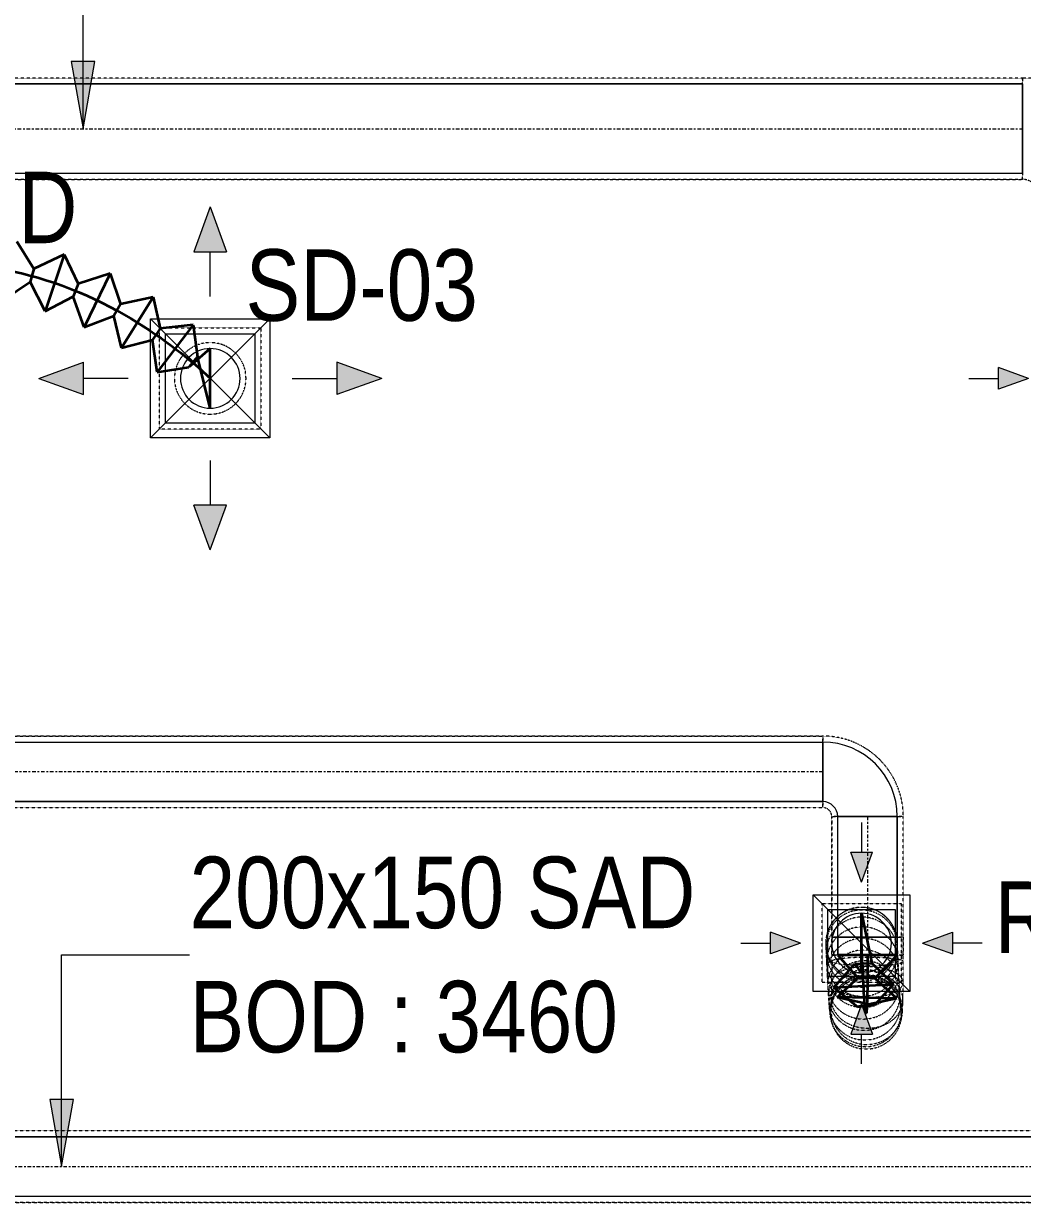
# Model space of a CAD drawing. Header units: inches. Extents: x -83664 to 20107, y -47222 to 19398.
# Drawn here: x 5247 to 8598, y -18159 to -14205 of the extents above; entities that cross this region are included whole.
import ezdxf

# ---------------------------------------------------------------- set-up
doc = ezdxf.new("R2010")
doc.units = ezdxf.units.IN
doc.header["$MEASUREMENT"] = 0
doc.linetypes.add('Center', pattern=[29.999999, 12, -6, 6, -6])
doc.linetypes.add('Hidden 0_50', pattern=[1.0584, 0.5292, -0.5292])
for name, color, linetype, lineweight in [('A-DETL-GENF', 7, 'Continuous', 9), ('G-ANNO-TEXT', 7, 'Continuous', 9), ('M-HVAC-CDFF', 7, 'Continuous', 9), ('M-HVAC-DUCT-CNTR', 7, 'Center', 9), ('M-HVAC-DUCT-IDEN', 7, 'Continuous', 18)]:
    doc.layers.add(name, color=color, linetype=linetype, lineweight=lineweight)
doc.layers.add('M-HVAC-DUCT', color=7, linetype='Continuous', lineweight=9, true_color=0xffe97f)
doc.layers.add('M-HVAC-DUCT-PATT', color=7, linetype='Continuous', lineweight=35, true_color=0x007f00)
doc.styles.add('Arial Narrow_21', font='ARIALN.TTF', dxfattribs={"height": 240})

# ---------------------------------------------------------------- blocks, each defined once
blk = doc.blocks.new('GCE-AT-Supply Air Rectangular Diffuser - 300x300-6788639-FIRST FLOOR AC CONDITIONING LAYOUT - PART A')
at = {"layer": 'A-DETL-GENF', "true_color": 0xff7f00}
for points in [[(54.6, 425), (0, 575), (-54.6, 425)], [(-425, -54.6), (-425, 54.6), (-575, 0)], [(425, -54.6), (575, 0), (425, 54.6)], [(0, -575), (54.6, -425), (-54.6, -425)]]:
    blk.add_hatch(color=30, dxfattribs=at).paths.add_polyline_path(points)
at = {"layer": 'A-DETL-GENF', "color": 30, "true_color": 0xff7f00}
for p, q in [((0, 575), (-54.6, 425)), ((0, 575), (54.6, 425)), ((-54.6, 425), (54.6, 425)), ((0, 275), (0, 425)), ((-200, -200), (200, 200)), ((-200, 200), (200, -200)), ((-200, -200), (-200, 200)), ((-200, 200), (200, 200)), ((200, 200), (200, -200)), ((-575, 0), (-425, 54.6)), ((-425, -54.6), (-425, 54.6)), ((425, 54.6), (425, -54.6)), ((575, 0), (425, 54.6)), ((-575, 0), (-425, -54.6)), ((275, 0), (425, 0)), ((-275, 0), (-425, 0)), ((575, 0), (425, -54.6)), ((200, -200), (-200, -200)), ((0, -275), (0, -425)), ((54.6, -425), (-54.6, -425)), ((0, -575), (-54.6, -425)), ((0, -575), (54.6, -425))]:
    blk.add_line(p, q, dxfattribs=at)
blk = doc.blocks.new('M_Rectangular to Round Transition - Angle - 45 Degree-V76-FIRST FLOOR AC CONDITIONING LAYOUT - PART A')
at = {"layer": 'M-HVAC-DUCT', "color": 30, "true_color": 0xff7f00}
for p, q in [((151096.9, 83129.9), (151396.9, 83129.9)), ((151096.9, 82829.9), (151096.9, 83129.9)), ((151396.9, 83129.9), (151396.9, 82829.9)), ((151396.9, 82829.9), (151096.9, 82829.9))]:
    blk.add_line(p, q, dxfattribs=at)
for start, end in [(90, 180), (0, 90), (180, 270), (270, 0)]:
    blk.add_arc((151246.9, 82979.9), 100, start, end, dxfattribs=at)
blk = doc.blocks.new('M_Rectangular Elbow - Radius - 0_75 W-7332084-FIRST FLOOR AC CONDITIONING LAYOUT - PART A')
at = {"layer": 'M-HVAC-DUCT', "color": 6, "true_color": 0xff00ff}
for p, q in [((-100, 150), (100, 150)), ((100, 150), (-100, 150)), ((-150, 100), (-150, -100)), ((-150, -100), (-150, 100))]:
    blk.add_line(p, q, dxfattribs=at)
for radius in [50, 50, 250, 250]:
    blk.add_arc((-150, 150), radius, 270, 0, dxfattribs=at)
blk = doc.blocks.new('GCE-AT-Return Air Rectangular Diffuser - 225x225-V81-FIRST FLOOR AC CONDITIONING LAYOUT - PART A')
at = {"layer": 'A-DETL-GENF', "true_color": 0xff00ff}
for points in [[(0, 205), (36.4, 305), (-36.4, 305)], [(-305, -36.4), (-205, 0), (-305, 36.4)], [(305, -36.4), (305, 36.4), (205, 0)], [(36.4, -305), (0, -205), (-36.4, -305)]]:
    blk.add_hatch(color=6, dxfattribs=at).paths.add_polyline_path(points)
at = {"layer": 'A-DETL-GENF', "color": 6, "true_color": 0xff00ff}
for p, q in [((0, 405), (0, 305)), ((0, 205), (-36.4, 305)), ((-36.4, 305), (36.4, 305)), ((0, 205), (36.4, 305)), ((-162.5, 162.5), (162.5, 162.5)), ((-162.5, -162.5), (-162.5, 162.5)), ((-162.5, 162.5), (162.5, -162.5)), ((162.5, 162.5), (162.5, -162.5)), ((-205, 0), (-305, 36.4)), ((-305, -36.4), (-305, 36.4)), ((205, 0), (305, 36.4)), ((305, 36.4), (305, -36.4)), ((405, 0), (305, 0)), ((-405, 0), (-305, 0)), ((-205, 0), (-305, -36.4)), ((205, 0), (305, -36.4)), ((162.5, -162.5), (-162.5, -162.5)), ((0, -205), (-36.4, -305)), ((0, -205), (36.4, -305)), ((-36.4, -305), (36.4, -305)), ((0, -405), (0, -305))]:
    blk.add_line(p, q, dxfattribs=at)
blk = doc.blocks.new('M_Rectangular to Round Transition - Angle - 45 Degree-V62-FIRST FLOOR AC CONDITIONING LAYOUT - PART A')
at = {"layer": 'M-HVAC-DUCT', "color": 6, "true_color": 0xff00ff}
for p, q in [((0, 100), (60.4, 100)), ((60.4, 100), (0, 100)), ((0, 100), (0, -100)), ((0, -100), (0, 100)), ((60.4, 0), (60.4, 100)), ((60.4, 0), (60.4, 100)), ((60.4, -100), (60.4, 0)), ((60.4, -100), (60.4, 0)), ((0, -100), (60.4, -100)), ((60.4, -100), (0, -100))]:
    blk.add_line(p, q, dxfattribs=at)
blk = doc.blocks.new('M_Rectangular to Round Transition - Angle - 45 Degree-V82-FIRST FLOOR AC CONDITIONING LAYOUT - PART A')
at = {"layer": 'M-HVAC-DUCT', "color": 6, "true_color": 0xff00ff}
for p, q in [((159402.2, 81195.2), (159627.2, 81195.2)), ((159402.2, 80970.2), (159402.2, 81195.2)), ((159627.2, 81195.2), (159627.2, 80970.2)), ((159627.2, 80970.2), (159402.2, 80970.2))]:
    blk.add_line(p, q, dxfattribs=at)
for start, end in [(90, 180), (0, 90), (180, 270), (270, 0)]:
    blk.add_arc((159514.7, 81082.7), 100, start, end, dxfattribs=at)
blk = doc.blocks.new('TEMW-SMBZ-HO-BM-HVAC-00002_rvt-1-FIRST FLOOR AC CONDITIONING LAYOUT - PART A')
at = {"layer": 'M-HVAC-DUCT', "color": 6, "linetype": 'Hidden 0_50', "true_color": 0xff00ff}
for p, q in [((160054.3, 83985), (155214.3, 83985)), ((160054.3, 83985), (155214.3, 83985)), ((160054.3, 83645), (160054.3, 83985)), ((160054.3, 83985), (160054.3, 83645)), ((160054.3, 83985), (160054.3, 83645)), ((160054.3, 83645), (160054.3, 83985)), ((155214.3, 83645), (160054.3, 83645)), ((160054.3, 83645), (155214.3, 83645)), ((159384.7, 81777.3), (153296.8, 81777.3)), ((153296.8, 81777.3), (159384.7, 81777.3)), ((159384.7, 81777.3), (159384.7, 81537.3)), ((159384.7, 81537.3), (159384.7, 81777.3)), ((159384.7, 81777.3), (159384.7, 81537.3)), ((159384.7, 81537.3), (159384.7, 81777.3)), ((153296.8, 81537.3), (159384.7, 81537.3)), ((153296.8, 81537.3), (159384.7, 81537.3)), ((159414.7, 81507.3), (159654.7, 81507.3)), ((159654.7, 81507.3), (159414.7, 81507.3)), ((159414.7, 81507.3), (159414.7, 81102.3)), ((159414.7, 81102.3), (159414.7, 81507.3)), ((159414.7, 81507.3), (159654.7, 81507.3)), ((159654.7, 81507.3), (159414.7, 81507.3)), ((159654.7, 81102.3), (159654.7, 81507.3)), ((159654.7, 81102.3), (159654.7, 81507.3)), ((159382.2, 80950.2), (159382.2, 81215.2)), ((159382.2, 81215.2), (159647.2, 81215.2)), ((159647.2, 81215.2), (159647.2, 80950.2)), ((159394.8, 81077.7), (159395.1, 81069.5)), ((159414.7, 81102.3), (159654.7, 81102.3)), ((159654.7, 81102.3), (159414.7, 81102.3)), ((159414.7, 81102.3), (159414.7, 81042)), ((159414.7, 81042), (159414.7, 81102.3)), ((159414.7, 81102.3), (159654.7, 81102.3)), ((159654.7, 81102.3), (159414.7, 81102.3)), ((159634.9, 81079.4), (159634.6, 81087.6)), ((159635.9, 81057.6), (159634.9, 81079.6)), ((159654.7, 81102.3), (159654.7, 81042)), ((159654.7, 81042), (159654.7, 81102.3)), ((159395.1, 81069.3), (159396.1, 81047.4)), ((159396.1, 81047.1), (159397.5, 81015.3)), ((159414.7, 81042), (159414.7, 81021.6)), ((159654.7, 81042), (159414.7, 81042)), ((159654.7, 81042), (159414.7, 81042)), ((159414.7, 81042), (159534.7, 81042)), ((159414.7, 81042), (159534.7, 81042)), ((159534.7, 81042), (159654.7, 81042)), ((159534.7, 81042), (159654.7, 81042)), ((159637.3, 81026.1), (159635.8, 81057.9)), ((159654.7, 81021), (159654.7, 81042)), ((159397.5, 81015), (159399.3, 80977.4)), ((159414.7, 81021.6), (159414.4, 80953.5)), ((159639.1, 80989), (159637.3, 81026.5)), ((159654.4, 80951.3), (159654.7, 81021)), ((159399.4, 80976.9), (159401.5, 80937.5)), ((159641.1, 80950.2), (159639, 80989.5)), ((159647.2, 80950.2), (159382.2, 80950.2)), ((159401.5, 80936.6), (159403.8, 80899.4)), ((159414.4, 80953.7), (159413.4, 80895.3)), ((159643.3, 80914), (159641.1, 80951.1)), ((159645.5, 80884.6), (159643.2, 80915.5)), ((159653.4, 80890.3), (159654.4, 80951)), ((159403.9, 80897.8), (159406.2, 80866.7)), ((159413.4, 80877.9), (159411.7, 80867.1)), ((159413.5, 80897.4), (159412.1, 80864.9)), ((159644.8, 80883.6), (159642.8, 80890.1)), ((159647.4, 80867.7), (159645.2, 80888.4)), ((159651.9, 80853.9), (159653.3, 80888.3)), ((159406.5, 80862.9), (159408.8, 80841.8)), ((159648.6, 80828.9), (159650.6, 80840.9)), ((159413.4, 80819.5), (159415.6, 80812.4))]:
    blk.add_line(p, q, dxfattribs=at)
at = {"layer": 'M-HVAC-DUCT', "color": 6, "true_color": 0xff00ff}
for p, q in [((155214.3, 83965), (160054.3, 83965)), ((160054.3, 83965), (155214.3, 83965)), ((160054.3, 83965), (160054.3, 83665)), ((160054.3, 83665), (160054.3, 83965)), ((160054.3, 83665), (155214.3, 83665)), ((160054.3, 83665), (155214.3, 83665)), ((153296.8, 81757.3), (159384.7, 81757.3)), ((153296.8, 81757.3), (159384.7, 81757.3)), ((159384.7, 81557.3), (159384.7, 81757.3)), ((159384.7, 81757.3), (159384.7, 81557.3)), ((159384.7, 81557.3), (153296.8, 81557.3)), ((153296.8, 81557.3), (159384.7, 81557.3)), ((159634.7, 81507.3), (159434.7, 81507.3)), ((159434.7, 81507.3), (159634.7, 81507.3)), ((159434.7, 81102.3), (159434.7, 81507.3)), ((159434.7, 81102.3), (159434.7, 81507.3)), ((159634.7, 81507.3), (159634.7, 81102.3)), ((159634.7, 81102.3), (159634.7, 81507.3)), ((159634.7, 81102.3), (159434.7, 81102.3)), ((159434.7, 81102.3), (159634.7, 81102.3))]:
    blk.add_line(p, q, dxfattribs=at)
at = {"layer": 'M-HVAC-DUCT', "color": 30, "linetype": 'Hidden 0_50', "true_color": 0xff7f00}
for p, q in [((157160.2, 82807.3), (157160.2, 83147.3)), ((157160.2, 83147.3), (157500.2, 83147.3)), ((157500.2, 83147.3), (157500.2, 82807.3)), ((157500.2, 82807.3), (157160.2, 82807.3)), ((161827, 80452.8), (151347.6, 80452.8)), ((161827, 80452.8), (151347.6, 80452.8)), ((151347.6, 80212.8), (161827, 80212.8)), ((161827, 80212.8), (151347.6, 80212.8))]:
    blk.add_line(p, q, dxfattribs=at)
at = {"layer": 'M-HVAC-DUCT', "color": 30, "true_color": 0xff7f00}
for p, q in [((151347.6, 80432.8), (161827, 80432.8)), ((161827, 80432.8), (151347.6, 80432.8)), ((161827, 80232.8), (151347.6, 80232.8)), ((161827, 80232.8), (151347.6, 80232.8))]:
    blk.add_line(p, q, dxfattribs=at)
at = {"layer": 'M-HVAC-DUCT', "color": 6, "linetype": 'Hidden 0_50', "true_color": 0xff00ff}
for centre, radius, start, end in [((160054.3, 83590), 395, 0, 90), ((160054.3, 83590), 395, 0, 90), ((160054.3, 83590), 55, 0, 90), ((160054.3, 83590), 55, 0, 90), ((159384.7, 81507.3), 270, 0, 90), ((159384.7, 81507.3), 270, 0, 90), ((159384.7, 81507.3), 30, 0, 90), ((159384.7, 81507.3), 30, 0, 90), ((159514.7, 81082.7), 120, 358.6321, 178.6321), ((159514.7, 81082.7), 120, 90, 180), ((159514.7, 81082.7), 120, 0, 90), ((159514.7, 81082.7), 120, 178.6321, 358.6321), ((159514.7, 81082.7), 120, 180, 270), ((159514.7, 81082.7), 120, 270, 0)]:
    blk.add_arc(centre, radius, start, end, dxfattribs=at)
at = {"layer": 'M-HVAC-DUCT', "color": 30, "linetype": 'Hidden 0_50', "true_color": 0xff7f00}
for start, end in [(90, 180), (0, 90), (180, 270), (270, 0)]:
    blk.add_arc((157330.2, 82977.3), 120, start, end, dxfattribs=at)
at = {"layer": 'M-HVAC-DUCT', "color": 6, "linetype": 'Hidden 0_50', "true_color": 0xff00ff}
for points in [[(159634.7, 81079.8), (159634.9, 81090.3), (159632.7, 81111.3), (159621.2, 81140.8), (159602.5, 81166.4), (159577.9, 81186.3), (159548.9, 81199.1), (159517.6, 81204), (159486.1, 81200.6), (159456.5, 81189.2), (159430.9, 81170.5), (159411.1, 81145.9), (159398.2, 81116.9), (159395, 81096), (159394.7, 81085.5)], [(159635, 81071.6), (159635.2, 81082), (159633, 81102.9), (159621.6, 81132.3), (159602.9, 81157.7), (159578.2, 81177.4), (159549.3, 81190.1), (159518, 81195), (159486.5, 81191.6), (159456.9, 81180.3), (159431.3, 81161.7), (159411.4, 81137.2), (159398.6, 81108.4), (159395.3, 81087.7), (159395.1, 81077.3)], [(159635.9, 81049.8), (159636.2, 81060.1), (159633.9, 81080.6), (159622.5, 81109.6), (159603.9, 81134.7), (159579.2, 81154.1), (159550.3, 81166.7), (159519, 81171.4), (159487.5, 81168.1), (159457.9, 81156.8), (159432.3, 81138.5), (159412.4, 81114.3), (159399.5, 81085.9), (159396.3, 81065.4), (159396, 81055.2)], [(159637.4, 81018.1), (159637.6, 81028.3), (159635.4, 81048.7), (159624, 81077.3), (159605.4, 81102.1), (159580.7, 81121.3), (159551.8, 81133.7), (159520.5, 81138.4), (159488.9, 81135.1), (159459.4, 81124), (159433.8, 81105.8), (159413.8, 81081.9), (159401, 81053.7), (159397.7, 81033.5), (159397.4, 81023.3)], [(159394.7, 81085.5), (159394.5, 81075.1), (159396.7, 81054.1), (159408.2, 81024.5), (159426.8, 80998.9), (159451.5, 80979), (159480.5, 80966.2), (159511.8, 80961.3), (159543.3, 80964.7), (159572.9, 80976.1), (159598.4, 80994.8), (159618.3, 81019.5), (159631.2, 81048.5), (159634.4, 81069.3), (159634.7, 81079.8)], [(159395.1, 81077.3), (159394.8, 81066.9), (159397.1, 81046), (159408.5, 81016.7), (159427.2, 80991.2), (159451.8, 80971.5), (159480.8, 80958.8), (159512.1, 80953.9), (159543.6, 80957.3), (159573.2, 80968.7), (159598.8, 80987.2), (159618.7, 81011.7), (159631.5, 81040.5), (159634.7, 81061.2), (159635, 81071.6)], [(159639.2, 80980.7), (159639.4, 80990.8), (159637.2, 81011), (159625.8, 81039.5), (159607.2, 81064.2), (159582.5, 81083.3), (159553.6, 81095.6), (159522.3, 81100.2), (159490.8, 81096.9), (159461.2, 81085.8), (159435.6, 81067.8), (159415.7, 81043.9), (159402.8, 81015.9), (159399.5, 80995.8), (159399.3, 80985.7)], [(159396, 81055.2), (159395.8, 81044.9), (159398, 81024.3), (159409.4, 80995.4), (159428, 80970.3), (159452.7, 80950.9), (159481.7, 80938.3), (159513, 80933.6), (159544.5, 80936.9), (159574, 80948.1), (159599.6, 80966.5), (159619.5, 80990.7), (159632.4, 81019.1), (159635.7, 81039.5), (159635.9, 81049.8)], [(159641.2, 80941.4), (159641.5, 80951.5), (159639.3, 80971.7), (159627.9, 81000.2), (159609.3, 81024.8), (159584.6, 81044), (159555.7, 81056.2), (159524.4, 81060.9), (159492.9, 81057.5), (159463.3, 81046.5), (159437.7, 81028.4), (159417.8, 81004.5), (159404.9, 80976.5), (159401.6, 80956.4), (159401.3, 80946.3)], [(159654.7, 81021), (159654.7, 81022.2), (159651.9, 81024.5), (159639.8, 81027.9), (159620.5, 81030.7), (159595.4, 81033), (159566.1, 81034.4), (159534.7, 81034.9), (159503.3, 81034.5), (159474, 81033.3), (159448.9, 81031.2), (159429.6, 81028.4), (159417.5, 81025.1), (159414.7, 81022.8), (159414.7, 81021.6)], [(159397.4, 81023.3), (159397.2, 81013.2), (159399.4, 80992.8), (159410.8, 80964.2), (159429.4, 80939.4), (159454.1, 80920.1), (159483, 80907.7), (159514.3, 80903.1), (159545.8, 80906.4), (159575.4, 80917.5), (159601, 80935.7), (159620.9, 80959.6), (159633.8, 80987.7), (159637.1, 81008), (159637.4, 81018.1)], [(159643.5, 80904.2), (159643.8, 80914.4), (159641.5, 80934.7), (159630.1, 80963.4), (159611.5, 80988.1), (159586.8, 81007.4), (159557.9, 81019.7), (159526.6, 81024.4), (159495.1, 81021), (159465.5, 81009.8), (159439.9, 80991.6), (159420, 80967.6), (159407.1, 80939.5), (159403.9, 80919.3), (159403.6, 80909.1)], [(159645.8, 80873.2), (159646, 80883.5), (159643.8, 80904.1), (159632.4, 80933), (159613.7, 80958), (159589.1, 80977.5), (159560.1, 80989.9), (159528.8, 80994.6), (159497.3, 80991.2), (159467.7, 80979.9), (159442.1, 80961.5), (159422.3, 80937.3), (159409.4, 80908.8), (159406.2, 80888.3), (159405.9, 80878.1)], [(159654.4, 80951.3), (159654.4, 80955.8), (159651.6, 80964.7), (159639.6, 80977.4), (159620.3, 80988.4), (159595.2, 80996.9), (159566, 81002.3), (159534.5, 81004.4), (159503.1, 81002.9), (159473.8, 80998), (159448.7, 80989.9), (159429.3, 80979.3), (159417.2, 80966.9), (159414.4, 80958), (159414.4, 80953.5)], [(159414.7, 81021.6), (159414.7, 81020.4), (159417.5, 81018.1), (159429.6, 81014.8), (159448.9, 81011.9), (159474, 81009.7), (159503.3, 81008.2), (159534.7, 81007.7), (159566.1, 81008.1), (159595.4, 81009.4), (159620.5, 81011.5), (159639.8, 81014.3), (159651.9, 81017.5), (159654.7, 81019.8), (159654.7, 81021)], [(159399.3, 80985.7), (159399, 80975.6), (159401.2, 80955.4), (159412.6, 80926.9), (159431.2, 80902.2), (159455.9, 80883.1), (159484.8, 80870.8), (159516.1, 80866.1), (159547.6, 80869.5), (159577.2, 80880.6), (159602.8, 80898.6), (159622.7, 80922.5), (159635.6, 80950.4), (159638.9, 80970.6), (159639.2, 80980.7)], [(159648, 80852.3), (159648.3, 80862.7), (159646, 80883.6), (159634.5, 80913), (159615.8, 80938.4), (159591.2, 80958.1), (159562.2, 80970.7), (159530.9, 80975.5), (159499.4, 80972), (159469.8, 80960.5), (159444.3, 80941.9), (159424.4, 80917.3), (159411.6, 80888.4), (159408.4, 80867.6), (159408.1, 80857.2)], [(159650.1, 80845.5), (159650.3, 80856.1), (159648, 80877.1), (159636.5, 80906.8), (159617.7, 80932.4), (159592.9, 80952.3), (159563.9, 80965), (159532.6, 80969.8), (159501.1, 80966.3), (159471.6, 80954.8), (159446.1, 80935.9), (159426.3, 80911.1), (159413.6, 80882), (159410.4, 80861), (159410.2, 80850.5)], [(159652, 80857), (159652.1, 80867.2), (159649.7, 80887.5), (159638, 80916.2), (159619.1, 80941.1), (159594.2, 80960.3), (159565.1, 80972.7), (159533.8, 80977.3), (159502.3, 80973.9), (159472.9, 80962.7), (159447.5, 80944.5), (159427.8, 80920.5), (159415.2, 80892.2), (159412.2, 80872), (159412, 80861.8)], [(159653.4, 80890.8), (159653.5, 80899.2), (159650.9, 80915.8), (159639, 80939.3), (159619.9, 80959.6), (159594.9, 80975.4), (159565.7, 80985.5), (159534.3, 80989.3), (159502.9, 80986.5), (159473.5, 80977.4), (159448.2, 80962.5), (159428.8, 80942.8), (159416.4, 80919.7), (159413.5, 80903.2), (159413.4, 80894.8)], [(159401.3, 80946.3), (159401.1, 80936.2), (159403.3, 80916), (159414.7, 80887.5), (159433.3, 80862.8), (159458, 80843.7), (159486.9, 80831.4), (159518.2, 80826.8), (159549.7, 80830.1), (159579.3, 80841.2), (159604.9, 80859.3), (159624.8, 80883.2), (159637.7, 80911.1), (159641, 80931.3), (159641.2, 80941.4)], [(159414.4, 80953.5), (159414.3, 80948.9), (159417.1, 80940), (159429.1, 80927.3), (159448.4, 80916.4), (159473.5, 80907.9), (159502.8, 80902.4), (159534.2, 80900.4), (159565.6, 80901.9), (159594.9, 80906.8), (159620, 80914.8), (159639.4, 80925.4), (159651.5, 80937.9), (159654.3, 80946.7), (159654.4, 80951.3)], [(159403.6, 80909.1), (159403.3, 80898.9), (159405.6, 80878.6), (159416.9, 80849.9), (159435.6, 80825.2), (159460.2, 80806), (159489.2, 80793.6), (159520.5, 80789), (159552, 80792.3), (159581.6, 80803.5), (159607.2, 80821.7), (159627.1, 80845.7), (159639.9, 80873.8), (159643.2, 80894.1), (159643.5, 80904.2)], [(159405.9, 80878.1), (159405.6, 80867.8), (159407.9, 80847.2), (159419.3, 80818.3), (159438, 80793.2), (159462.6, 80773.8), (159491.6, 80761.3), (159522.9, 80756.6), (159554.4, 80760.1), (159584, 80771.4), (159609.5, 80789.8), (159629.4, 80814), (159642.3, 80842.5), (159645.5, 80862.9), (159645.8, 80873.2)], [(159413.4, 80894.8), (159413.4, 80886.5), (159416, 80869.8), (159427.9, 80846.3), (159447, 80826), (159472, 80810.3), (159501.2, 80800.2), (159532.5, 80796.4), (159564, 80799.1), (159593.3, 80808.3), (159618.6, 80823.2), (159638.1, 80842.9), (159650.4, 80865.9), (159653.3, 80882.5), (159653.4, 80890.8)], [(159408.1, 80857.2), (159407.9, 80846.8), (159410.2, 80825.9), (159421.6, 80796.6), (159440.3, 80771.2), (159465, 80751.5), (159494, 80738.8), (159525.3, 80734), (159556.8, 80737.5), (159586.4, 80749), (159611.9, 80767.6), (159631.8, 80792.3), (159644.6, 80821.1), (159647.8, 80841.9), (159648, 80852.3)], [(159410.2, 80850.5), (159410, 80840), (159412.4, 80818.9), (159423.9, 80789.3), (159442.7, 80763.6), (159467.4, 80743.8), (159496.4, 80731), (159527.8, 80726.2), (159559.2, 80729.7), (159588.7, 80741.3), (159614.3, 80760.1), (159634, 80784.9), (159646.7, 80814.1), (159649.9, 80835), (159650.1, 80845.5)], [(159412, 80861.8), (159411.9, 80851.6), (159414.3, 80831.2), (159426, 80802.5), (159444.9, 80777.7), (159469.8, 80758.4), (159498.8, 80746.1), (159530.2, 80741.4), (159561.7, 80744.8), (159591.1, 80756), (159616.5, 80774.2), (159636.2, 80798.3), (159648.7, 80826.5), (159651.8, 80846.8), (159652, 80857)]]:
    blk.add_open_spline(points, degree=3, dxfattribs=at)
at = {"layer": 'M-HVAC-DUCT-CNTR', "color": 6, "true_color": 0xff00ff}
for p, q in [((155214.3, 83815), (160054.3, 83815)), ((159384.7, 81657.3), (153296.8, 81657.3)), ((159534.7, 81507.3), (159534.7, 81102.3))]:
    blk.add_line(p, q, dxfattribs=at)
at = {"layer": 'M-HVAC-DUCT-CNTR', "color": 30, "true_color": 0xff7f00}
blk.add_line((151347.6, 80332.8), (161827, 80332.8), dxfattribs=at)
at = {"layer": 'M-HVAC-DUCT-CNTR', "color": 30, "linetype": 'Continuous', "lineweight": 35, "true_color": 0xff7f00}
blk.add_open_spline([(156201.2, 83395), (156354.6, 83395), (156315.2, 83396.3), (157013.7, 83295.4), (157330.2, 82977.3), (157330.2, 82977.3)], degree=3, knots=[0, 0, 0, 0, 1.509139, 2.787209, 5.575454, 5.575454, 5.575454, 5.575454], dxfattribs=at)
at = {"layer": 'M-HVAC-DUCT-CNTR', "color": 6, "linetype": 'Continuous', "lineweight": 35, "true_color": 0xff00ff}
blk.add_open_spline([(159534.7, 81042), (159534.7, 80582.8), (159514.7, 81082.7), (159514.7, 81082.7)], degree=3, dxfattribs=at)
at = {"layer": 'M-HVAC-DUCT-PATT', "color": 30, "true_color": 0xff7f00}
for p, q in [((156681.6, 83436.4), (156738.7, 83344.8)), ((156840, 83392.5), (156738.7, 83344.8)), ((156840, 83392.5), (156776, 83203)), ((156840, 83392.5), (156776, 83203)), ((156840, 83392.5), (156887.7, 83294.6)), ((156738.7, 83344.8), (156726.7, 83300.7)), ((156994.1, 83329.3), (156887.7, 83294.6)), ((156994.1, 83329.3), (156907.2, 83149.1)), ((156994.1, 83329.3), (156907.2, 83149.1)), ((156994.1, 83329.3), (157029.4, 83226.7)), ((156637.1, 83241.3), (156726.7, 83300.7)), ((156776, 83203), (156726.7, 83300.7)), ((156887.7, 83294.6), (156870.4, 83252.3)), ((156776, 83203), (156870.4, 83252.3)), ((156907.2, 83149.1), (156870.4, 83252.3)), ((157138.5, 83249.8), (157029.4, 83226.7)), ((157138.5, 83249.8), (157033.1, 83079.8)), ((157138.5, 83249.8), (157033.1, 83079.8)), ((157138.5, 83249.8), (157162.7, 83144.4)), ((157029.4, 83226.7), (157007.4, 83186.7)), ((156907.2, 83149.1), (157007.4, 83186.7)), ((157033.1, 83079.8), (157007.4, 83186.7)), ((157162.7, 83144.4), (157136.8, 83106.7)), ((157273.4, 83156.8), (157152.1, 82997.7)), ((157273.4, 83156.8), (157152.1, 82997.7)), ((157273.4, 83156.8), (157162.7, 83144.4)), ((157273.4, 83156.8), (157287.4, 83049.5)), ((157033.1, 83079.8), (157136.8, 83106.7)), ((157152.1, 82997.7), (157136.8, 83106.7)), ((157330.2, 83077.3), (157257.9, 83014.5)), ((157330.2, 82877.3), (157330.2, 83077.3)), ((157152.1, 82997.7), (157257.9, 83014.5)), ((157287.4, 83049.5), (157257.9, 83014.5)), ((157330.2, 82877.3), (157287.4, 83049.5))]:
    blk.add_line(p, q, dxfattribs=at)
at = {"layer": 'M-HVAC-DUCT-PATT', "color": 6, "true_color": 0xff00ff}
for p, q in [((159514.7, 80982.7), (159514.7, 81182.7)), ((159514.7, 81182.7), (159549.4, 81016)), ((159434.7, 81042), (159502.7, 80965.9)), ((159634.7, 81042), (159434.7, 81042)), ((159634.7, 81042), (159434.7, 81042)), ((159634.7, 81042), (159559.5, 80965.5)), ((159421.7, 80933.9), (159492.7, 81013.3)), ((159492.7, 81013.3), (159549.4, 81016)), ((159514.7, 80982.7), (159492.7, 81013.3)), ((159621.4, 80945.3), (159549.4, 81016)), ((159433.6, 80901), (159502.7, 80965.9)), ((159559.5, 80965.5), (159502.7, 80965.9)), ((159633.5, 80896.4), (159559.5, 80965.5)), ((159421.7, 80933.9), (159621.4, 80945.3)), ((159421.7, 80933.9), (159621.4, 80945.3)), ((159421.7, 80933.9), (159501.3, 80869.3)), ((159621.4, 80945.3), (159557.8, 80874.5)), ((159433.6, 80901), (159557.8, 80874.5)), ((159633.5, 80896.4), (159433.6, 80901)), ((159633.5, 80896.4), (159433.6, 80901)), ((159633.5, 80896.4), (159501.3, 80869.3)), ((159501.3, 80869.3), (159557.8, 80874.5))]:
    blk.add_line(p, q, dxfattribs=at)
at = {"layer": 'M-HVAC-CDFF', "color": 6, "linetype": 'Hidden 0_50', "lineweight": 9, "true_color": 0xff00ff}
for name, p in [('GCE-AT-Supply Air Rectangular Diffuser - 300x300-6788639-FIRST FLOOR AC CONDITIONING LAYOUT - PART A', (157330.2, 82977.3)), ('GCE-AT-Return Air Rectangular Diffuser - 225x225-V81-FIRST FLOOR AC CONDITIONING LAYOUT - PART A', (159514.7, 81082.7))]:
    blk.add_blockref(name, p, dxfattribs=at)
at = {"layer": 'M-HVAC-CDFF', "color": 6, "linetype": 'Hidden 0_50', "lineweight": 9, "true_color": 0xff00ff, "rotation": 180}
blk.add_blockref('GCE-AT-Return Air Rectangular Diffuser - 225x225-V81-FIRST FLOOR AC CONDITIONING LAYOUT - PART A', (160279.3, 82977.1), dxfattribs=at)
at = {"layer": 'M-HVAC-DUCT', "color": 6, "linetype": 'Hidden 0_50', "lineweight": 9, "true_color": 0xff00ff}
for name, p in [('M_Rectangular to Round Transition - Angle - 45 Degree-V76-FIRST FLOOR AC CONDITIONING LAYOUT - PART A', (6083.3, -2.6)), ('M_Rectangular to Round Transition - Angle - 45 Degree-V82-FIRST FLOOR AC CONDITIONING LAYOUT - PART A', (0, 0))]:
    blk.add_blockref(name, p, dxfattribs=at)
for name, p, rotation in [('M_Rectangular Elbow - Radius - 0_75 W-7332084-FIRST FLOOR AC CONDITIONING LAYOUT - PART A', (159534.7, 81657.3), 90), ('M_Rectangular to Round Transition - Angle - 45 Degree-V62-FIRST FLOOR AC CONDITIONING LAYOUT - PART A', (159534.7, 81102.3), 270)]:
    blk.add_blockref(name, p, dxfattribs=dict(at, rotation=rotation))
blk = doc.blocks.new('TEMW-SMBZ-HO-BM-HVAC-00002_rvt-2-FIRST FLOOR AC CONDITIONING LAYOUT - PART A')
at = {"layer": 'M-HVAC-DUCT', "color": 6, "linetype": 'Hidden 0_50', "true_color": 0xff00ff}
for p, q in [((160054.3, 83985), (155214.3, 83985)), ((160054.3, 83985), (155214.3, 83985)), ((160054.3, 83645), (160054.3, 83985)), ((160054.3, 83985), (160054.3, 83645)), ((160054.3, 83985), (160054.3, 83645)), ((160054.3, 83645), (160054.3, 83985)), ((155214.3, 83645), (160054.3, 83645)), ((160054.3, 83645), (155214.3, 83645)), ((159384.7, 81777.3), (153296.8, 81777.3)), ((153296.8, 81777.3), (159384.7, 81777.3)), ((159384.7, 81777.3), (159384.7, 81537.3)), ((159384.7, 81537.3), (159384.7, 81777.3)), ((159384.7, 81777.3), (159384.7, 81537.3)), ((159384.7, 81537.3), (159384.7, 81777.3)), ((153296.8, 81537.3), (159384.7, 81537.3)), ((153296.8, 81537.3), (159384.7, 81537.3)), ((159414.7, 81507.3), (159654.7, 81507.3)), ((159654.7, 81507.3), (159414.7, 81507.3)), ((159414.7, 81507.3), (159414.7, 81102.3)), ((159414.7, 81102.3), (159414.7, 81507.3)), ((159414.7, 81507.3), (159654.7, 81507.3)), ((159654.7, 81507.3), (159414.7, 81507.3)), ((159654.7, 81102.3), (159654.7, 81507.3)), ((159654.7, 81102.3), (159654.7, 81507.3)), ((159382.2, 80950.2), (159382.2, 81215.2)), ((159382.2, 81215.2), (159647.2, 81215.2)), ((159647.2, 81215.2), (159647.2, 80950.2)), ((159394.8, 81077.7), (159395.1, 81069.5)), ((159414.7, 81102.3), (159654.7, 81102.3)), ((159654.7, 81102.3), (159414.7, 81102.3)), ((159414.7, 81102.3), (159414.7, 81042)), ((159414.7, 81042), (159414.7, 81102.3)), ((159414.7, 81102.3), (159654.7, 81102.3)), ((159654.7, 81102.3), (159414.7, 81102.3)), ((159634.9, 81079.4), (159634.6, 81087.6)), ((159635.9, 81057.6), (159634.9, 81079.6)), ((159654.7, 81102.3), (159654.7, 81042)), ((159654.7, 81042), (159654.7, 81102.3)), ((159395.1, 81069.3), (159396.1, 81047.4)), ((159396.1, 81047.1), (159397.5, 81015.3)), ((159414.7, 81042), (159414.7, 81021.6)), ((159654.7, 81042), (159414.7, 81042)), ((159654.7, 81042), (159414.7, 81042)), ((159414.7, 81042), (159534.7, 81042)), ((159414.7, 81042), (159534.7, 81042)), ((159534.7, 81042), (159654.7, 81042)), ((159534.7, 81042), (159654.7, 81042)), ((159637.3, 81026.1), (159635.8, 81057.9)), ((159654.7, 81021), (159654.7, 81042)), ((159397.5, 81015), (159399.3, 80977.4)), ((159414.7, 81021.6), (159414.4, 80953.5)), ((159639.1, 80989), (159637.3, 81026.5)), ((159654.4, 80951.3), (159654.7, 81021)), ((159399.4, 80976.9), (159401.5, 80937.5)), ((159641.1, 80950.2), (159639, 80989.5)), ((159647.2, 80950.2), (159382.2, 80950.2)), ((159401.5, 80936.6), (159403.8, 80899.4)), ((159414.4, 80953.7), (159413.4, 80895.3)), ((159643.3, 80914), (159641.1, 80951.1)), ((159645.5, 80884.6), (159643.2, 80915.5)), ((159653.4, 80890.3), (159654.4, 80951)), ((159403.9, 80897.8), (159406.2, 80866.7)), ((159413.4, 80877.9), (159411.7, 80867.1)), ((159413.5, 80897.4), (159412.1, 80864.9)), ((159644.8, 80883.6), (159642.8, 80890.1)), ((159647.4, 80867.7), (159645.2, 80888.4)), ((159651.9, 80853.9), (159653.3, 80888.3)), ((159406.5, 80862.9), (159408.8, 80841.8)), ((159648.6, 80828.9), (159650.6, 80840.9)), ((159413.4, 80819.5), (159415.6, 80812.4))]:
    blk.add_line(p, q, dxfattribs=at)
at = {"layer": 'M-HVAC-DUCT', "color": 6, "true_color": 0xff00ff}
for p, q in [((155214.3, 83965), (160054.3, 83965)), ((160054.3, 83965), (155214.3, 83965)), ((160054.3, 83965), (160054.3, 83665)), ((160054.3, 83665), (160054.3, 83965)), ((160054.3, 83665), (155214.3, 83665)), ((160054.3, 83665), (155214.3, 83665)), ((153296.8, 81757.3), (159384.7, 81757.3)), ((153296.8, 81757.3), (159384.7, 81757.3)), ((159384.7, 81557.3), (159384.7, 81757.3)), ((159384.7, 81757.3), (159384.7, 81557.3)), ((159384.7, 81557.3), (153296.8, 81557.3)), ((153296.8, 81557.3), (159384.7, 81557.3)), ((159634.7, 81507.3), (159434.7, 81507.3)), ((159434.7, 81507.3), (159634.7, 81507.3)), ((159434.7, 81102.3), (159434.7, 81507.3)), ((159434.7, 81102.3), (159434.7, 81507.3)), ((159634.7, 81507.3), (159634.7, 81102.3)), ((159634.7, 81102.3), (159634.7, 81507.3)), ((159634.7, 81102.3), (159434.7, 81102.3)), ((159434.7, 81102.3), (159634.7, 81102.3))]:
    blk.add_line(p, q, dxfattribs=at)
at = {"layer": 'M-HVAC-DUCT', "color": 30, "linetype": 'Hidden 0_50', "true_color": 0xff7f00}
for p, q in [((157160.2, 82807.3), (157160.2, 83147.3)), ((157160.2, 83147.3), (157500.2, 83147.3)), ((157500.2, 83147.3), (157500.2, 82807.3)), ((157500.2, 82807.3), (157160.2, 82807.3)), ((161827, 80452.8), (151347.6, 80452.8)), ((161827, 80452.8), (151347.6, 80452.8)), ((151347.6, 80212.8), (161827, 80212.8)), ((161827, 80212.8), (151347.6, 80212.8))]:
    blk.add_line(p, q, dxfattribs=at)
at = {"layer": 'M-HVAC-DUCT', "color": 30, "true_color": 0xff7f00}
for p, q in [((151347.6, 80432.8), (161827, 80432.8)), ((161827, 80432.8), (151347.6, 80432.8)), ((161827, 80232.8), (151347.6, 80232.8)), ((161827, 80232.8), (151347.6, 80232.8))]:
    blk.add_line(p, q, dxfattribs=at)
at = {"layer": 'M-HVAC-DUCT', "color": 6, "linetype": 'Hidden 0_50', "true_color": 0xff00ff}
for centre, radius, start, end in [((160054.3, 83590), 395, 0, 90), ((160054.3, 83590), 395, 0, 90), ((160054.3, 83590), 55, 0, 90), ((160054.3, 83590), 55, 0, 90), ((159384.7, 81507.3), 270, 0, 90), ((159384.7, 81507.3), 270, 0, 90), ((159384.7, 81507.3), 30, 0, 90), ((159384.7, 81507.3), 30, 0, 90), ((159514.7, 81082.7), 120, 358.6321, 178.6321), ((159514.7, 81082.7), 120, 90, 180), ((159514.7, 81082.7), 120, 0, 90), ((159514.7, 81082.7), 120, 178.6321, 358.6321), ((159514.7, 81082.7), 120, 180, 270), ((159514.7, 81082.7), 120, 270, 0)]:
    blk.add_arc(centre, radius, start, end, dxfattribs=at)
at = {"layer": 'M-HVAC-DUCT', "color": 30, "linetype": 'Hidden 0_50', "true_color": 0xff7f00}
for start, end in [(90, 180), (0, 90), (180, 270), (270, 0)]:
    blk.add_arc((157330.2, 82977.3), 120, start, end, dxfattribs=at)
at = {"layer": 'M-HVAC-DUCT', "color": 6, "linetype": 'Hidden 0_50', "true_color": 0xff00ff}
for points in [[(159634.7, 81079.8), (159634.9, 81090.3), (159632.7, 81111.3), (159621.2, 81140.8), (159602.5, 81166.4), (159577.9, 81186.3), (159548.9, 81199.1), (159517.6, 81204), (159486.1, 81200.6), (159456.5, 81189.2), (159430.9, 81170.5), (159411.1, 81145.9), (159398.2, 81116.9), (159395, 81096), (159394.7, 81085.5)], [(159635, 81071.6), (159635.2, 81082), (159633, 81102.9), (159621.6, 81132.3), (159602.9, 81157.7), (159578.2, 81177.4), (159549.3, 81190.1), (159518, 81195), (159486.5, 81191.6), (159456.9, 81180.3), (159431.3, 81161.7), (159411.4, 81137.2), (159398.6, 81108.4), (159395.3, 81087.7), (159395.1, 81077.3)], [(159635.9, 81049.8), (159636.2, 81060.1), (159633.9, 81080.6), (159622.5, 81109.6), (159603.9, 81134.7), (159579.2, 81154.1), (159550.3, 81166.7), (159519, 81171.4), (159487.5, 81168.1), (159457.9, 81156.8), (159432.3, 81138.5), (159412.4, 81114.3), (159399.5, 81085.9), (159396.3, 81065.4), (159396, 81055.2)], [(159637.4, 81018.1), (159637.6, 81028.3), (159635.4, 81048.7), (159624, 81077.3), (159605.4, 81102.1), (159580.7, 81121.3), (159551.8, 81133.7), (159520.5, 81138.4), (159488.9, 81135.1), (159459.4, 81124), (159433.8, 81105.8), (159413.8, 81081.9), (159401, 81053.7), (159397.7, 81033.5), (159397.4, 81023.3)], [(159394.7, 81085.5), (159394.5, 81075.1), (159396.7, 81054.1), (159408.2, 81024.5), (159426.8, 80998.9), (159451.5, 80979), (159480.5, 80966.2), (159511.8, 80961.3), (159543.3, 80964.7), (159572.9, 80976.1), (159598.4, 80994.8), (159618.3, 81019.5), (159631.2, 81048.5), (159634.4, 81069.3), (159634.7, 81079.8)], [(159395.1, 81077.3), (159394.8, 81066.9), (159397.1, 81046), (159408.5, 81016.7), (159427.2, 80991.2), (159451.8, 80971.5), (159480.8, 80958.8), (159512.1, 80953.9), (159543.6, 80957.3), (159573.2, 80968.7), (159598.8, 80987.2), (159618.7, 81011.7), (159631.5, 81040.5), (159634.7, 81061.2), (159635, 81071.6)], [(159639.2, 80980.7), (159639.4, 80990.8), (159637.2, 81011), (159625.8, 81039.5), (159607.2, 81064.2), (159582.5, 81083.3), (159553.6, 81095.6), (159522.3, 81100.2), (159490.8, 81096.9), (159461.2, 81085.8), (159435.6, 81067.8), (159415.7, 81043.9), (159402.8, 81015.9), (159399.5, 80995.8), (159399.3, 80985.7)], [(159396, 81055.2), (159395.8, 81044.9), (159398, 81024.3), (159409.4, 80995.4), (159428, 80970.3), (159452.7, 80950.9), (159481.7, 80938.3), (159513, 80933.6), (159544.5, 80936.9), (159574, 80948.1), (159599.6, 80966.5), (159619.5, 80990.7), (159632.4, 81019.1), (159635.7, 81039.5), (159635.9, 81049.8)], [(159641.2, 80941.4), (159641.5, 80951.5), (159639.3, 80971.7), (159627.9, 81000.2), (159609.3, 81024.8), (159584.6, 81044), (159555.7, 81056.2), (159524.4, 81060.9), (159492.9, 81057.5), (159463.3, 81046.5), (159437.7, 81028.4), (159417.8, 81004.5), (159404.9, 80976.5), (159401.6, 80956.4), (159401.3, 80946.3)], [(159654.7, 81021), (159654.7, 81022.2), (159651.9, 81024.5), (159639.8, 81027.9), (159620.5, 81030.7), (159595.4, 81033), (159566.1, 81034.4), (159534.7, 81034.9), (159503.3, 81034.5), (159474, 81033.3), (159448.9, 81031.2), (159429.6, 81028.4), (159417.5, 81025.1), (159414.7, 81022.8), (159414.7, 81021.6)], [(159397.4, 81023.3), (159397.2, 81013.2), (159399.4, 80992.8), (159410.8, 80964.2), (159429.4, 80939.4), (159454.1, 80920.1), (159483, 80907.7), (159514.3, 80903.1), (159545.8, 80906.4), (159575.4, 80917.5), (159601, 80935.7), (159620.9, 80959.6), (159633.8, 80987.7), (159637.1, 81008), (159637.4, 81018.1)], [(159643.5, 80904.2), (159643.8, 80914.4), (159641.5, 80934.7), (159630.1, 80963.4), (159611.5, 80988.1), (159586.8, 81007.4), (159557.9, 81019.7), (159526.6, 81024.4), (159495.1, 81021), (159465.5, 81009.8), (159439.9, 80991.6), (159420, 80967.6), (159407.1, 80939.5), (159403.9, 80919.3), (159403.6, 80909.1)], [(159645.8, 80873.2), (159646, 80883.5), (159643.8, 80904.1), (159632.4, 80933), (159613.7, 80958), (159589.1, 80977.5), (159560.1, 80989.9), (159528.8, 80994.6), (159497.3, 80991.2), (159467.7, 80979.9), (159442.1, 80961.5), (159422.3, 80937.3), (159409.4, 80908.8), (159406.2, 80888.3), (159405.9, 80878.1)], [(159654.4, 80951.3), (159654.4, 80955.8), (159651.6, 80964.7), (159639.6, 80977.4), (159620.3, 80988.4), (159595.2, 80996.9), (159566, 81002.3), (159534.5, 81004.4), (159503.1, 81002.9), (159473.8, 80998), (159448.7, 80989.9), (159429.3, 80979.3), (159417.2, 80966.9), (159414.4, 80958), (159414.4, 80953.5)], [(159414.7, 81021.6), (159414.7, 81020.4), (159417.5, 81018.1), (159429.6, 81014.8), (159448.9, 81011.9), (159474, 81009.7), (159503.3, 81008.2), (159534.7, 81007.7), (159566.1, 81008.1), (159595.4, 81009.4), (159620.5, 81011.5), (159639.8, 81014.3), (159651.9, 81017.5), (159654.7, 81019.8), (159654.7, 81021)], [(159399.3, 80985.7), (159399, 80975.6), (159401.2, 80955.4), (159412.6, 80926.9), (159431.2, 80902.2), (159455.9, 80883.1), (159484.8, 80870.8), (159516.1, 80866.1), (159547.6, 80869.5), (159577.2, 80880.6), (159602.8, 80898.6), (159622.7, 80922.5), (159635.6, 80950.4), (159638.9, 80970.6), (159639.2, 80980.7)], [(159648, 80852.3), (159648.3, 80862.7), (159646, 80883.6), (159634.5, 80913), (159615.8, 80938.4), (159591.2, 80958.1), (159562.2, 80970.7), (159530.9, 80975.5), (159499.4, 80972), (159469.8, 80960.5), (159444.3, 80941.9), (159424.4, 80917.3), (159411.6, 80888.4), (159408.4, 80867.6), (159408.1, 80857.2)], [(159650.1, 80845.5), (159650.3, 80856.1), (159648, 80877.1), (159636.5, 80906.8), (159617.7, 80932.4), (159592.9, 80952.3), (159563.9, 80965), (159532.6, 80969.8), (159501.1, 80966.3), (159471.6, 80954.8), (159446.1, 80935.9), (159426.3, 80911.1), (159413.6, 80882), (159410.4, 80861), (159410.2, 80850.5)], [(159652, 80857), (159652.1, 80867.2), (159649.7, 80887.5), (159638, 80916.2), (159619.1, 80941.1), (159594.2, 80960.3), (159565.1, 80972.7), (159533.8, 80977.3), (159502.3, 80973.9), (159472.9, 80962.7), (159447.5, 80944.5), (159427.8, 80920.5), (159415.2, 80892.2), (159412.2, 80872), (159412, 80861.8)], [(159653.4, 80890.8), (159653.5, 80899.2), (159650.9, 80915.8), (159639, 80939.3), (159619.9, 80959.6), (159594.9, 80975.4), (159565.7, 80985.5), (159534.3, 80989.3), (159502.9, 80986.5), (159473.5, 80977.4), (159448.2, 80962.5), (159428.8, 80942.8), (159416.4, 80919.7), (159413.5, 80903.2), (159413.4, 80894.8)], [(159401.3, 80946.3), (159401.1, 80936.2), (159403.3, 80916), (159414.7, 80887.5), (159433.3, 80862.8), (159458, 80843.7), (159486.9, 80831.4), (159518.2, 80826.8), (159549.7, 80830.1), (159579.3, 80841.2), (159604.9, 80859.3), (159624.8, 80883.2), (159637.7, 80911.1), (159641, 80931.3), (159641.2, 80941.4)], [(159414.4, 80953.5), (159414.3, 80948.9), (159417.1, 80940), (159429.1, 80927.3), (159448.4, 80916.4), (159473.5, 80907.9), (159502.8, 80902.4), (159534.2, 80900.4), (159565.6, 80901.9), (159594.9, 80906.8), (159620, 80914.8), (159639.4, 80925.4), (159651.5, 80937.9), (159654.3, 80946.7), (159654.4, 80951.3)], [(159403.6, 80909.1), (159403.3, 80898.9), (159405.6, 80878.6), (159416.9, 80849.9), (159435.6, 80825.2), (159460.2, 80806), (159489.2, 80793.6), (159520.5, 80789), (159552, 80792.3), (159581.6, 80803.5), (159607.2, 80821.7), (159627.1, 80845.7), (159639.9, 80873.8), (159643.2, 80894.1), (159643.5, 80904.2)], [(159405.9, 80878.1), (159405.6, 80867.8), (159407.9, 80847.2), (159419.3, 80818.3), (159438, 80793.2), (159462.6, 80773.8), (159491.6, 80761.3), (159522.9, 80756.6), (159554.4, 80760.1), (159584, 80771.4), (159609.5, 80789.8), (159629.4, 80814), (159642.3, 80842.5), (159645.5, 80862.9), (159645.8, 80873.2)], [(159413.4, 80894.8), (159413.4, 80886.5), (159416, 80869.8), (159427.9, 80846.3), (159447, 80826), (159472, 80810.3), (159501.2, 80800.2), (159532.5, 80796.4), (159564, 80799.1), (159593.3, 80808.3), (159618.6, 80823.2), (159638.1, 80842.9), (159650.4, 80865.9), (159653.3, 80882.5), (159653.4, 80890.8)], [(159408.1, 80857.2), (159407.9, 80846.8), (159410.2, 80825.9), (159421.6, 80796.6), (159440.3, 80771.2), (159465, 80751.5), (159494, 80738.8), (159525.3, 80734), (159556.8, 80737.5), (159586.4, 80749), (159611.9, 80767.6), (159631.8, 80792.3), (159644.6, 80821.1), (159647.8, 80841.9), (159648, 80852.3)], [(159410.2, 80850.5), (159410, 80840), (159412.4, 80818.9), (159423.9, 80789.3), (159442.7, 80763.6), (159467.4, 80743.8), (159496.4, 80731), (159527.8, 80726.2), (159559.2, 80729.7), (159588.7, 80741.3), (159614.3, 80760.1), (159634, 80784.9), (159646.7, 80814.1), (159649.9, 80835), (159650.1, 80845.5)], [(159412, 80861.8), (159411.9, 80851.6), (159414.3, 80831.2), (159426, 80802.5), (159444.9, 80777.7), (159469.8, 80758.4), (159498.8, 80746.1), (159530.2, 80741.4), (159561.7, 80744.8), (159591.1, 80756), (159616.5, 80774.2), (159636.2, 80798.3), (159648.7, 80826.5), (159651.8, 80846.8), (159652, 80857)]]:
    blk.add_open_spline(points, degree=3, dxfattribs=at)
at = {"layer": 'M-HVAC-DUCT-CNTR', "color": 6, "true_color": 0xff00ff}
for p, q in [((155214.3, 83815), (160054.3, 83815)), ((159384.7, 81657.3), (153296.8, 81657.3)), ((159534.7, 81507.3), (159534.7, 81102.3))]:
    blk.add_line(p, q, dxfattribs=at)
at = {"layer": 'M-HVAC-DUCT-CNTR', "color": 30, "true_color": 0xff7f00}
blk.add_line((151347.6, 80332.8), (161827, 80332.8), dxfattribs=at)
at = {"layer": 'M-HVAC-DUCT-CNTR', "color": 30, "linetype": 'Continuous', "lineweight": 35, "true_color": 0xff7f00}
blk.add_open_spline([(156201.2, 83395), (156354.6, 83395), (156315.2, 83396.3), (157013.7, 83295.4), (157330.2, 82977.3), (157330.2, 82977.3)], degree=3, knots=[0, 0, 0, 0, 1.509139, 2.787209, 5.575454, 5.575454, 5.575454, 5.575454], dxfattribs=at)
at = {"layer": 'M-HVAC-DUCT-CNTR', "color": 6, "linetype": 'Continuous', "lineweight": 35, "true_color": 0xff00ff}
blk.add_open_spline([(159534.7, 81042), (159534.7, 80582.8), (159514.7, 81082.7), (159514.7, 81082.7)], degree=3, dxfattribs=at)
at = {"layer": 'M-HVAC-DUCT-PATT', "color": 30, "true_color": 0xff7f00}
for p, q in [((156681.6, 83436.4), (156738.7, 83344.8)), ((156840, 83392.5), (156738.7, 83344.8)), ((156840, 83392.5), (156776, 83203)), ((156840, 83392.5), (156776, 83203)), ((156840, 83392.5), (156887.7, 83294.6)), ((156738.7, 83344.8), (156726.7, 83300.7)), ((156994.1, 83329.3), (156887.7, 83294.6)), ((156994.1, 83329.3), (156907.2, 83149.1)), ((156994.1, 83329.3), (156907.2, 83149.1)), ((156994.1, 83329.3), (157029.4, 83226.7)), ((156637.1, 83241.3), (156726.7, 83300.7)), ((156776, 83203), (156726.7, 83300.7)), ((156887.7, 83294.6), (156870.4, 83252.3)), ((156776, 83203), (156870.4, 83252.3)), ((156907.2, 83149.1), (156870.4, 83252.3)), ((157138.5, 83249.8), (157029.4, 83226.7)), ((157138.5, 83249.8), (157033.1, 83079.8)), ((157138.5, 83249.8), (157033.1, 83079.8)), ((157138.5, 83249.8), (157162.7, 83144.4)), ((157029.4, 83226.7), (157007.4, 83186.7)), ((156907.2, 83149.1), (157007.4, 83186.7)), ((157033.1, 83079.8), (157007.4, 83186.7)), ((157162.7, 83144.4), (157136.8, 83106.7)), ((157273.4, 83156.8), (157152.1, 82997.7)), ((157273.4, 83156.8), (157152.1, 82997.7)), ((157273.4, 83156.8), (157162.7, 83144.4)), ((157273.4, 83156.8), (157287.4, 83049.5)), ((157033.1, 83079.8), (157136.8, 83106.7)), ((157152.1, 82997.7), (157136.8, 83106.7)), ((157330.2, 83077.3), (157257.9, 83014.5)), ((157330.2, 82877.3), (157330.2, 83077.3)), ((157152.1, 82997.7), (157257.9, 83014.5)), ((157287.4, 83049.5), (157257.9, 83014.5)), ((157330.2, 82877.3), (157287.4, 83049.5))]:
    blk.add_line(p, q, dxfattribs=at)
at = {"layer": 'M-HVAC-DUCT-PATT', "color": 6, "true_color": 0xff00ff}
for p, q in [((159514.7, 80982.7), (159514.7, 81182.7)), ((159514.7, 81182.7), (159549.4, 81016)), ((159434.7, 81042), (159502.7, 80965.9)), ((159634.7, 81042), (159434.7, 81042)), ((159634.7, 81042), (159434.7, 81042)), ((159634.7, 81042), (159559.5, 80965.5)), ((159421.7, 80933.9), (159492.7, 81013.3)), ((159492.7, 81013.3), (159549.4, 81016)), ((159514.7, 80982.7), (159492.7, 81013.3)), ((159621.4, 80945.3), (159549.4, 81016)), ((159433.6, 80901), (159502.7, 80965.9)), ((159559.5, 80965.5), (159502.7, 80965.9)), ((159633.5, 80896.4), (159559.5, 80965.5)), ((159421.7, 80933.9), (159621.4, 80945.3)), ((159421.7, 80933.9), (159621.4, 80945.3)), ((159421.7, 80933.9), (159501.3, 80869.3)), ((159621.4, 80945.3), (159557.8, 80874.5)), ((159433.6, 80901), (159557.8, 80874.5)), ((159633.5, 80896.4), (159433.6, 80901)), ((159633.5, 80896.4), (159433.6, 80901)), ((159633.5, 80896.4), (159501.3, 80869.3)), ((159501.3, 80869.3), (159557.8, 80874.5))]:
    blk.add_line(p, q, dxfattribs=at)
at = {"layer": 'M-HVAC-CDFF', "color": 6, "linetype": 'Hidden 0_50', "lineweight": 9, "true_color": 0xff00ff}
for name, p in [('GCE-AT-Supply Air Rectangular Diffuser - 300x300-6788639-FIRST FLOOR AC CONDITIONING LAYOUT - PART A', (157330.2, 82977.3)), ('GCE-AT-Return Air Rectangular Diffuser - 225x225-V81-FIRST FLOOR AC CONDITIONING LAYOUT - PART A', (159514.7, 81082.7))]:
    blk.add_blockref(name, p, dxfattribs=at)
at = {"layer": 'M-HVAC-CDFF', "color": 6, "linetype": 'Hidden 0_50', "lineweight": 9, "true_color": 0xff00ff, "rotation": 180}
blk.add_blockref('GCE-AT-Return Air Rectangular Diffuser - 225x225-V81-FIRST FLOOR AC CONDITIONING LAYOUT - PART A', (160279.3, 82977.1), dxfattribs=at)
at = {"layer": 'M-HVAC-DUCT', "color": 6, "linetype": 'Hidden 0_50', "lineweight": 9, "true_color": 0xff00ff}
for name, p in [('M_Rectangular to Round Transition - Angle - 45 Degree-V76-FIRST FLOOR AC CONDITIONING LAYOUT - PART A', (6083.3, -2.6)), ('M_Rectangular to Round Transition - Angle - 45 Degree-V82-FIRST FLOOR AC CONDITIONING LAYOUT - PART A', (0, 0))]:
    blk.add_blockref(name, p, dxfattribs=at)
for name, p, rotation in [('M_Rectangular Elbow - Radius - 0_75 W-7332084-FIRST FLOOR AC CONDITIONING LAYOUT - PART A', (159534.7, 81657.3), 90), ('M_Rectangular to Round Transition - Angle - 45 Degree-V62-FIRST FLOOR AC CONDITIONING LAYOUT - PART A', (159534.7, 81102.3), 270)]:
    blk.add_blockref(name, p, dxfattribs=dict(at, rotation=rotation))

msp = doc.modelspace()

# ---------------------------------------------------------------- hatches: boundary and pattern name
at = {"layer": 'M-HVAC-DUCT-IDEN', "lineweight": 9}
for points in [[(5446.9, -14557.2), (5486.5, -14332.2), (5407.2, -14332.2)], [(5374.8, -18039.4), (5414.5, -17814.4), (5335.1, -17814.4)]]:
    msp.add_hatch(color=256, dxfattribs=at).paths.add_polyline_path(points)

# ---------------------------------------------------------------- linework, layer by layer
for p, q in [((5446.9, -14557.2), (5446.9, -13765.1)), ((5486.5, -14332.2), (5407.2, -14332.2)), ((5407.2, -14332.2), (5446.9, -14557.2)), ((5446.9, -14557.2), (5486.5, -14332.2)), ((5374.8, -17328.9), (5804.2, -17328.9)), ((5374.8, -18039.4), (5374.8, -17328.9)), ((5414.5, -17814.4), (5335.1, -17814.4)), ((5335.1, -17814.4), (5374.8, -18039.4)), ((5374.8, -18039.4), (5414.5, -17814.4))]:
    msp.add_line(p, q, dxfattribs=at)

# ---------------------------------------------------------------- block references
at = {"lineweight": 5}
for name in ['TEMW-SMBZ-HO-BM-HVAC-00002_rvt-1-FIRST FLOOR AC CONDITIONING LAYOUT - PART A', 'TEMW-SMBZ-HO-BM-HVAC-00002_rvt-2-FIRST FLOOR AC CONDITIONING LAYOUT - PART A']:
    msp.add_blockref(name, (-151456.7, -98372.2), dxfattribs=at)

# ---------------------------------------------------------------- texts
at = {"layer": 'G-ANNO-TEXT', "char_height": 240, "attachment_point": 1, "style": 'Arial Narrow_21'}
for s, insert, width in [('VCD', (4847.9, -14701.3), 733.544), ('SD-03', (5992.1, -14961.8), 986.076), ('RD-02', (8504.1, -17082.6), 1010.126)]:
    msp.add_mtext(s, dxfattribs=dict(at, insert=insert, width=width))
at = {"layer": 'M-HVAC-DUCT-IDEN', "lineweight": 9, "char_height": 240, "attachment_point": 1, "style": 'Arial Narrow_21'}
for s, insert, width in [('200x150 SAD', (5804.2, -16999.3), 2128.48), ('BOD : 3460', (5804.2, -17416), 1803.797)]:
    msp.add_mtext(s, dxfattribs=dict(at, insert=insert, width=width))

doc.saveas('drawing.dxf')
